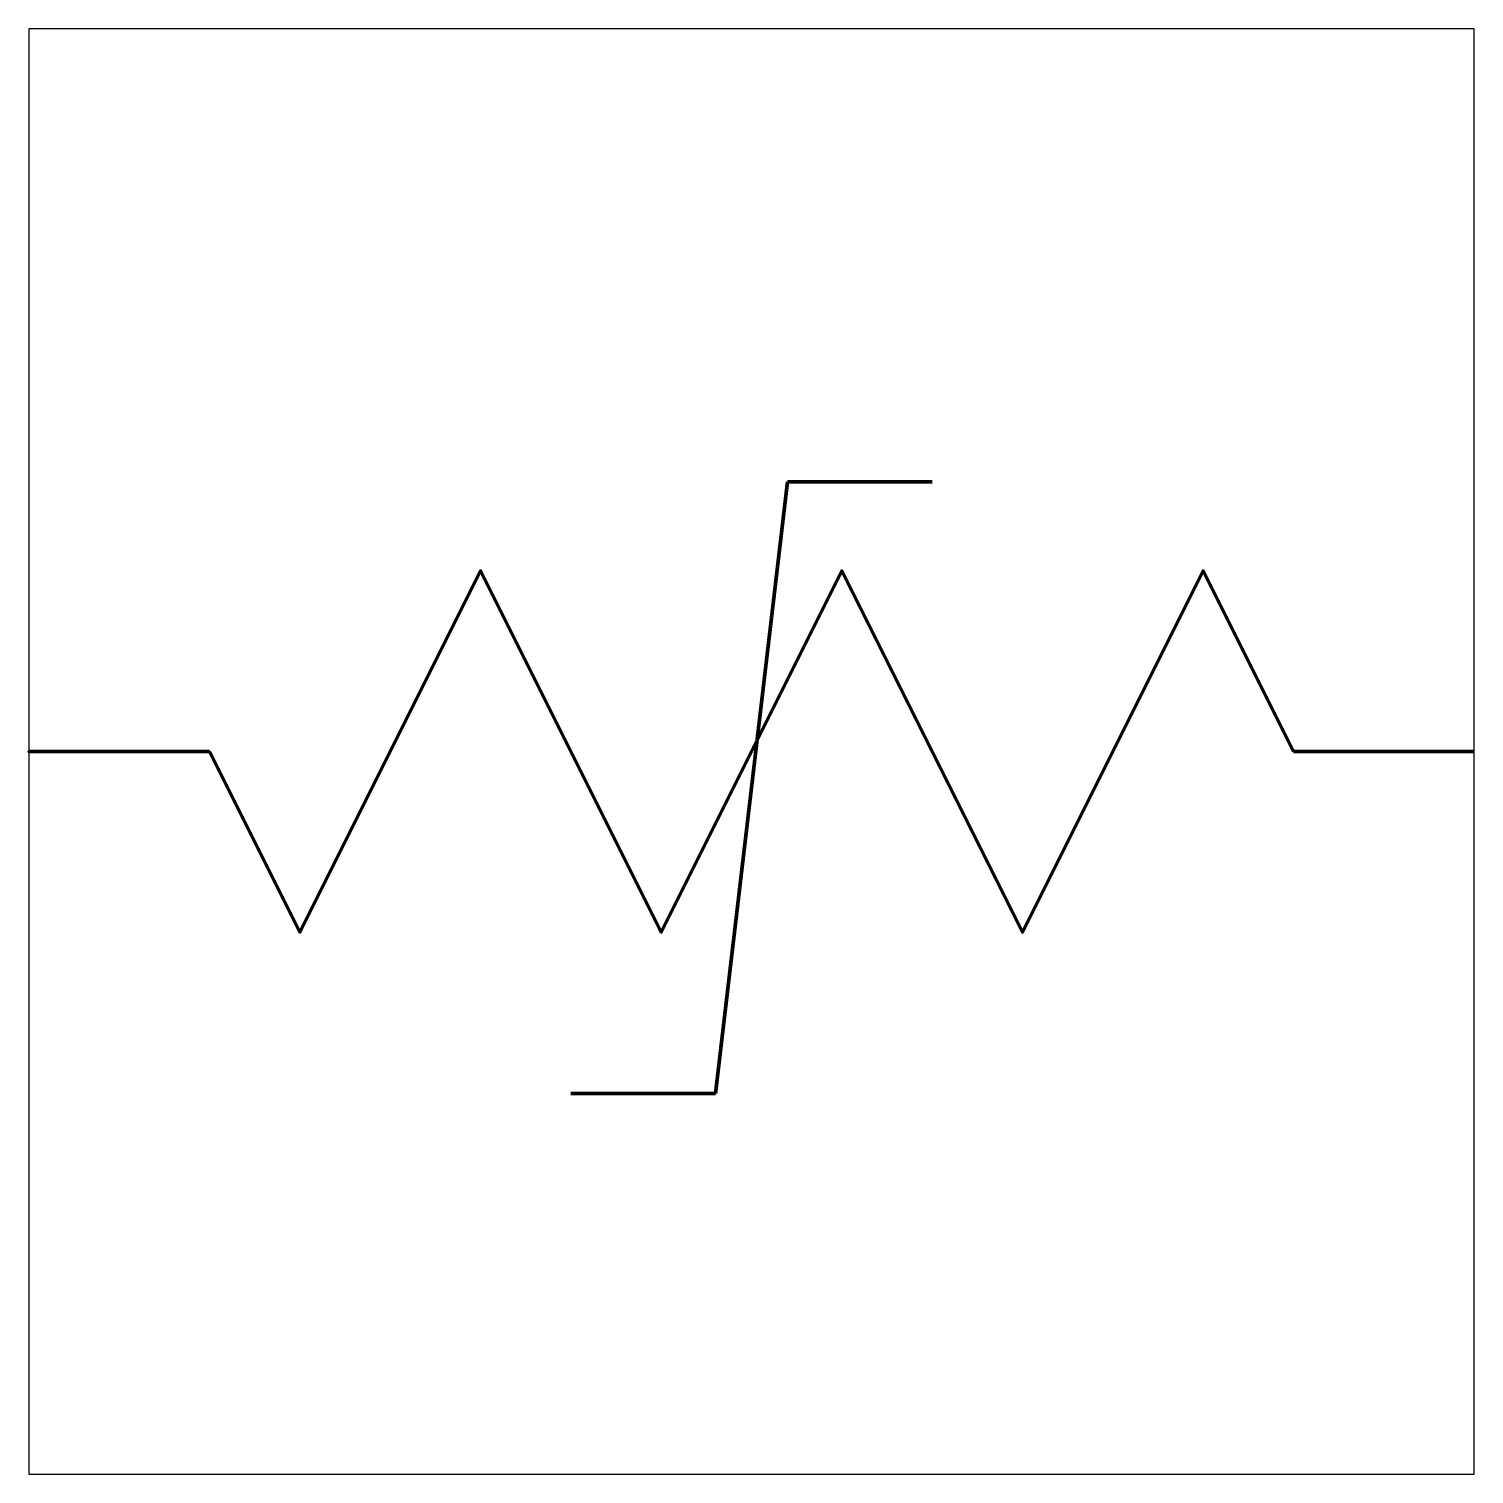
# Model space of a CAD drawing. Header units: centimetres. Extents: x -11.5 to -9.5, y -15.85 to -13.85.
import ezdxf

# ---------------------------------------------------------------- set-up
doc = ezdxf.new("R2010")
doc.units = ezdxf.units.CM
doc.header["$MEASUREMENT"] = 0
doc.layers.add('Layer 1', color=7, linetype='Continuous')

msp = doc.modelspace()

# ---------------------------------------------------------------- linework, layer by layer
at = {"layer": 'Layer 1', "color": 7}
msp.add_lwpolyline([(-11.5, -15.85), (-9.5, -15.85), (-9.5, -13.85), (-11.5, -13.85), (-11.5, -15.85)], close=True, dxfattribs=at)
at = {"layer": 'Layer 1', "color": 250, "lineweight": 106}
for points in [[(-10.55001, -15.32322), (-10.55001, -15.32322), (-10.45001, -14.47679), (-10.45001, -14.47679)], [(-10.25002, -14.47679), (-10.25002, -14.47679), (-10.45001, -14.47679), (-10.45001, -14.47679)], [(-10.55001, -15.32322), (-10.55001, -15.32322), (-10.75, -15.32322), (-10.75, -15.32322)]]:
    msp.add_open_spline(points, degree=3, dxfattribs=at)
at = {"layer": 'Layer 1', "color": 250, "lineweight": 100}
for points, knots in [([(-11.25, -14.85), (-11.25, -14.85), (-11.125, -15.1), (-11.125, -15.1), (-11.125, -15.1), (-11.125, -15.1), (-10.875, -14.6), (-10.875, -14.6), (-10.875, -14.6), (-10.875, -14.6), (-10.625, -15.1), (-10.625, -15.1), (-10.625, -15.1), (-10.625, -15.1), (-10.375, -14.6), (-10.375, -14.6), (-10.375, -14.6), (-10.375, -14.6), (-10.12501, -15.1), (-10.12501, -15.1), (-10.12501, -15.1), (-10.12501, -15.1), (-9.87501, -14.6), (-9.87501, -14.6), (-9.87501, -14.6), (-9.87501, -14.6), (-9.75001, -14.85), (-9.75001, -14.85)], [0, 0, 0, 0, 0.1428571, 0.1428571, 0.1428571, 0.1428571, 0.2857143, 0.2857143, 0.2857143, 0.2857143, 0.4285714, 0.4285714, 0.4285714, 0.4285714, 0.5714286, 0.5714286, 0.5714286, 0.5714286, 0.7142857, 0.7142857, 0.7142857, 0.7142857, 0.8571429, 0.8571429, 0.8571429, 0.8571429, 1, 1, 1, 1]), ([(-11.25, -14.85), (-11.25, -14.85), (-11.5, -14.85), (-11.5, -14.85), (-11.5, -14.85), (-11.5, -14.85), (-11.25, -14.85), (-11.25, -14.85)], [0, 0, 0, 0, 0.5, 0.5, 0.5, 0.5, 1, 1, 1, 1])]:
    msp.add_open_spline(points, degree=3, knots=knots, dxfattribs=at)
msp.add_open_spline([(-9.75001, -14.85), (-9.75001, -14.85), (-9.5, -14.85), (-9.5, -14.85)], degree=3, dxfattribs=at)

doc.saveas('drawing.dxf')
